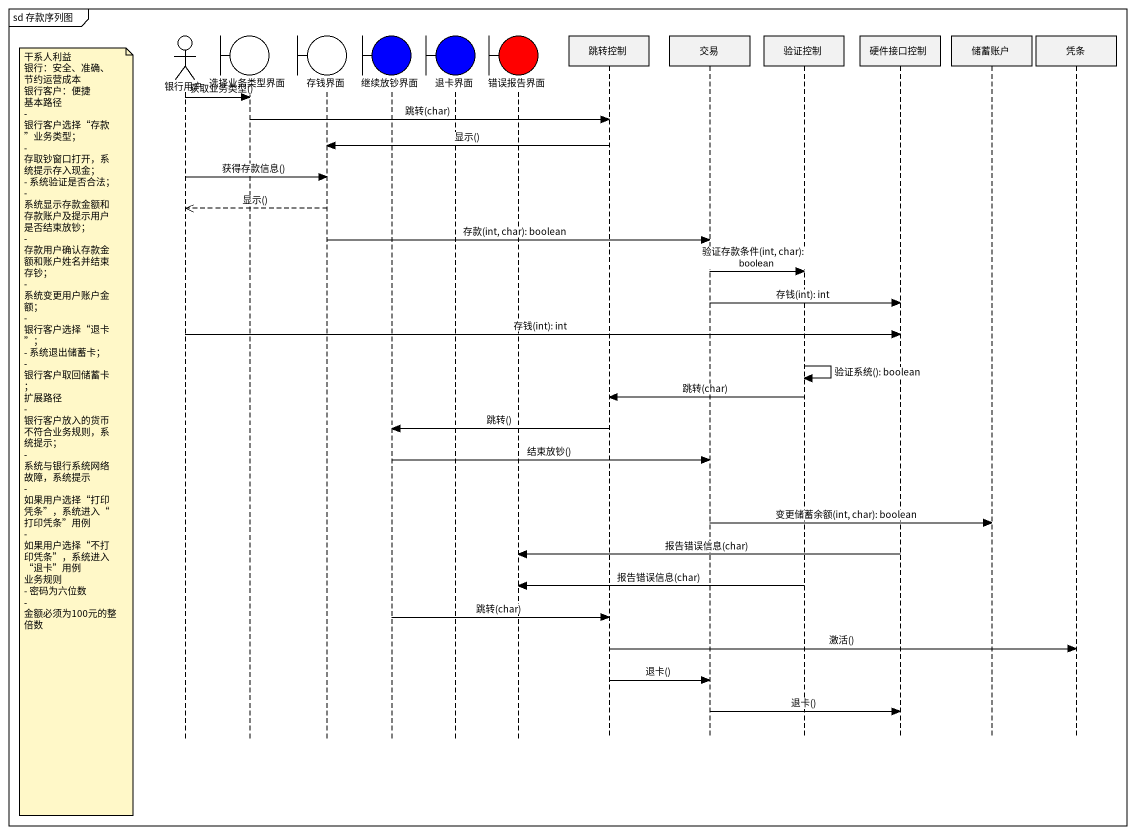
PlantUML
@startuml
mainframe sd 存款序列图
hide footbox
actor 银行用户
boundary 选择业务类型界面
boundary 存钱界面
boundary 继续放钞界面 #0000FF
boundary 退卡界面 #0000FF
boundary 错误报告界面 #FF0000
participant 跳转控制
participant 交易
participant 验证控制
participant 硬件接口控制
participant 储蓄账户
participant 凭条

银行用户 -> 选择业务类型界面 : 获取业务类型()
选择业务类型界面 -> 跳转控制 : 跳转(char)
跳转控制 -> 存钱界面 : 显示()
银行用户 -> 存钱界面 : 获得存款信息()
存钱界面 -->> 银行用户 : 显示()
存钱界面 -> 交易 : 存款(int, char): boolean
交易 -> 验证控制 : 验证存款条件(int, char): boolean
交易 -> 硬件接口控制 : 存钱(int): int
银行用户 -> 硬件接口控制 : 存钱(int): int
验证控制 -> 验证控制 : 验证系统(): boolean
验证控制 -> 跳转控制 : 跳转(char)
跳转控制 -> 继续放钞界面 : 跳转()
note left of 银行用户
  干系人利益
  银行：安全、准确、节约运营成本
  银行客户：便捷
  基本路径
  - 银行客户选择“存款”业务类型；
  - 存取钞窗口打开，系统提示存入现金；
  - 系统验证是否合法；
  - 系统显示存款金额和存款账户及提示用户是否结束放钞；
  - 存款用户确认存款金额和账户姓名并结束存钞；
  - 系统变更用户账户金额；
  - 银行客户选择“退卡”；
  - 系统退出储蓄卡；
  - 银行客户取回储蓄卡；
  扩展路径
  - 银行客户放入的货币不符合业务规则，系统提示；
  - 系统与银行系统网络故障，系统提示
  - 如果用户选择“打印凭条”，系统进入“打印凭条”用例
  - 如果用户选择“不打印凭条”，系统进入“退卡”用例
  业务规则
  - 密码为六位数
  - 金额必须为100元的整倍数
end note
继续放钞界面 -> 交易 : 结束放钞()
交易 -> 储蓄账户 : 变更储蓄余额(int, char): boolean
硬件接口控制 -> 错误报告界面 : 报告错误信息(char)
验证控制 -> 错误报告界面 : 报告错误信息(char)
继续放钞界面 -> 跳转控制 : 跳转(char)
跳转控制 -> 凭条 : 激活()
跳转控制 -> 交易 : 退卡()
交易 -> 硬件接口控制 : 退卡()
@enduml
